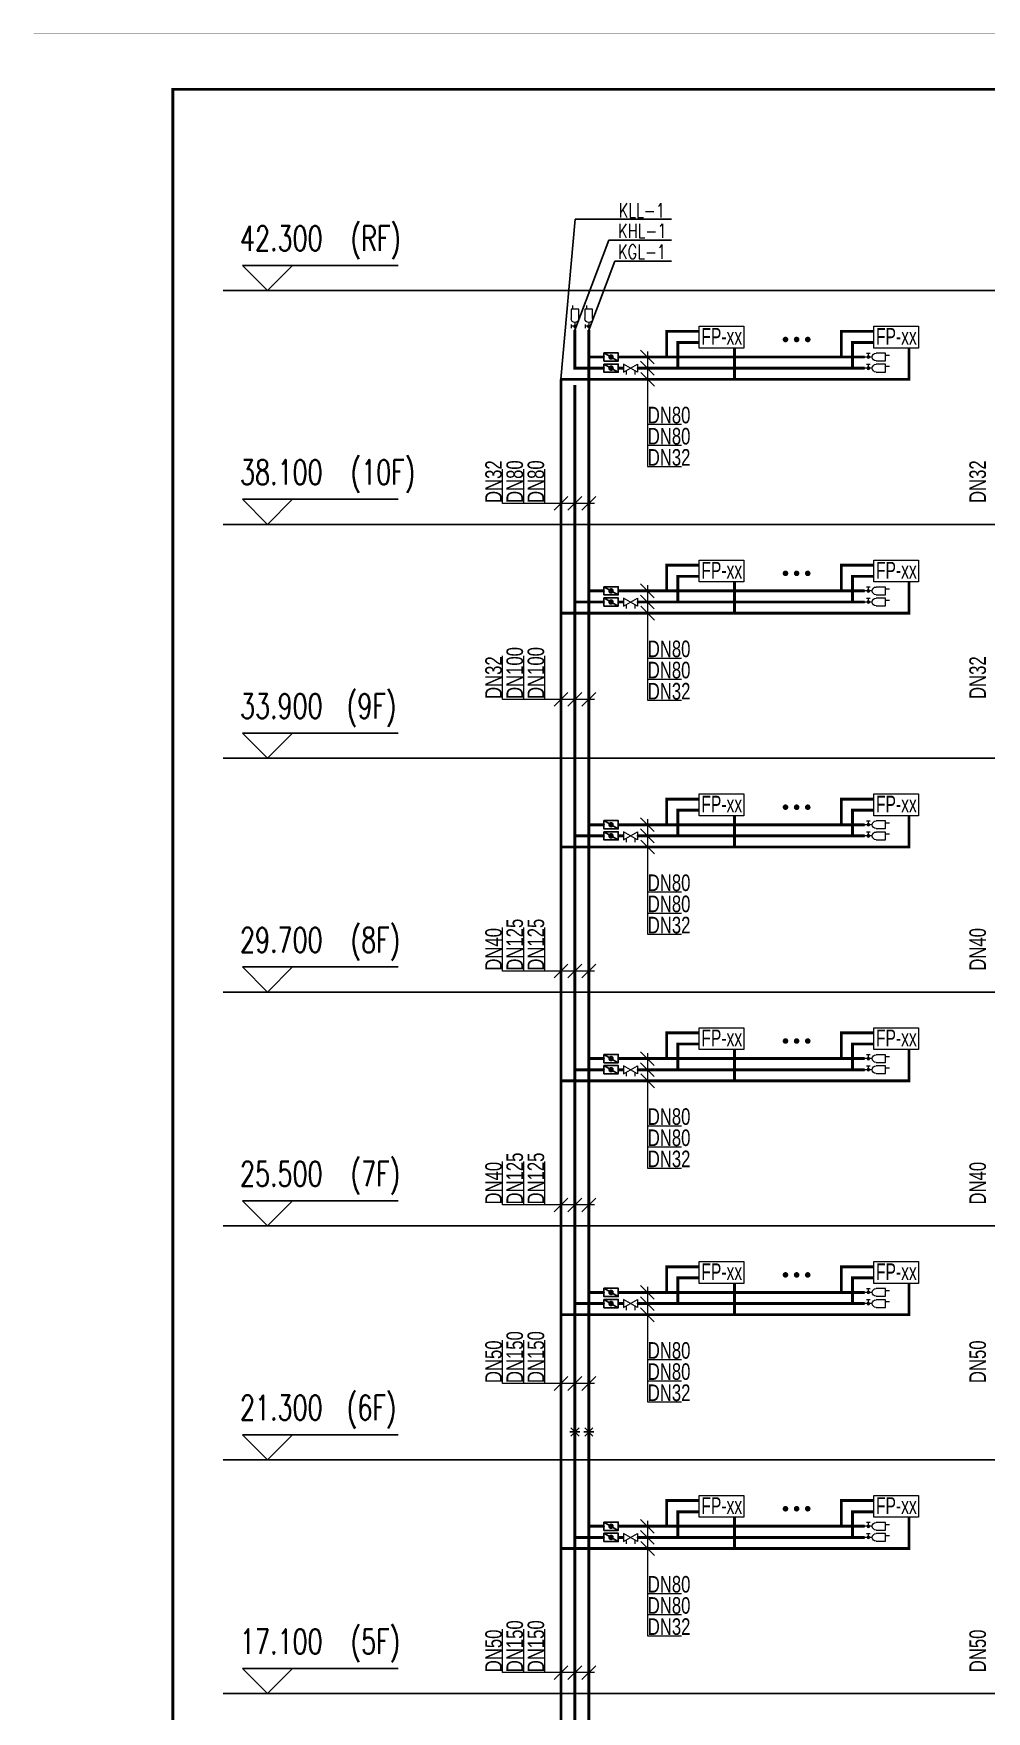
# Model space of a CAD drawing. Extents: x -778003 to -147913, y -2164908 to -814216.
# Drawn here: x -484128 to -467002, y -1006208 to -976072 of the extents above; entities that cross this region are included whole.
import ezdxf

# ---------------------------------------------------------------- set-up
doc = ezdxf.new("R2010")
doc.units = 0
doc.header["$LTSCALE"] = 1000
doc.header["$MEASUREMENT"] = 0
doc.linetypes.add('CENTER2', pattern=[1.125, 0.75, -0.125, 0.125, -0.125])
doc.linetypes.add('DASH', pattern=[0.35, 0.25, -0.1])
doc.layers.get('0').update_dxf_attribs({"linetype": 'CONTINUOUS'})
for name, color, linetype in [('DIM-空冷凝水', 3, 'CONTINUOUS'), ('DIM-空冷热供水', 3, 'CONTINUOUS'), ('DIM_ELEV', 3, 'CONTINUOUS'), ('PIPE_DIM', 3, 'CONTINUOUS'), ('TEXT-风机盘管', 7, 'CONTINUOUS'), ('VALVE-空冷供水', 7, 'CONTINUOUS'), ('VALVE-空冷热供水', 7, 'CONTINUOUS'), ('设备以及附件层', 7, 'CONTINUOUS')]:
    doc.layers.add(name, color=color, linetype=linetype)
for name, color, linetype, lineweight in [('EQ-风机盘管', 7, 'CONTINUOUS', 20), ('H-DIM-空调', 7, 'CONTINUOUS', 20), ('H-KT-冷凝', 5, 'N_LINE', 35), ('H-KT-冷热供', 3, 'LRG_LINE', 35), ('H-KT-冷热回', 2, 'LRH_LINE', 35), ('H-KT-阀件', 7, 'CONTINUOUS', 20)]:
    doc.layers.add(name, color=color, linetype=linetype, lineweight=lineweight)
doc.styles.add('_TCH_DIM', font='SIMPLEX', dxfattribs={"bigfont": 'GBCBIG'})
doc.styles.add('_THVAC_PIPEDN', font='ROS', dxfattribs={"width": 0.8, "height": 3.5, "bigfont": 'JD'})
doc.styles.add('_THVAC_SERIAL', font='COMPLEX', dxfattribs={"width": 0.8, "height": 3.5, "bigfont": 'HZTXT'})
doc.styles.add('HZF', font='ROS', dxfattribs={"width": 0.8, "bigfont": 'JD'})
doc.styles.add('KHZ', font='ROMANS', dxfattribs={"width": 0.7, "bigfont": 'HZTXT'})
doc.linetypes.add('LRG_LINE', pattern='A,1.5,-0.1,["LRG",KHZ,S=0.1,R=0,X=-0.1,Y=-0.05],-0.2', length=1.8)
doc.linetypes.add('LRH_LINE', pattern='A,1.5,-0.1,["LRH",KHZ,S=0.1,R=0,X=-0.1,Y=-0.05],-0.2', length=1.8)
doc.linetypes.add('N_LINE', pattern='A,1.5,-0.1,["N",KHZ,S=0.1,R=0,X=-0.1,Y=-0.05],-0.02', length=1.62)

# ---------------------------------------------------------------- blocks, each defined once
blk = doc.blocks.new('$VALVE$00000964')
h = blk.add_hatch(color=256)
h.paths.add_polyline_path([(15, 46, 0.414214), (0, 61), (0, 31, 0.414214)])
h.paths.add_polyline_path([(0, 61, 0.414214), (-15, 46, 0.414214), (0, 31)])
for p, q in [((-46, 138), (-46, 251)), ((-46, 251), (46, 251)), ((23, 251), (23, 297)), ((46, 251), (46, 138)), ((0, 92), (0, 0)), ((15, 46), (44, 46)), ((44, 68), (44, 24))]:
    blk.add_line(p, q)
blk.add_circle((0, 46), 14.7)
blk.add_arc((0, 138), 46.1, 180, 0)
blk.add_point((0, 0))
blk = doc.blocks.new('$VALVE$00000929')
blk.add_lwpolyline([(-125, -72), (125, 72), (125, -72), (-125, 72)], close=True)
for points in [[(-80, -46), (-80, -116)], [(80, -46), (80, -116)]]:
    blk.add_lwpolyline(points)
for p in [(-125, 0), (125, 0)]:
    blk.add_point(p)
blk = doc.blocks.new('$VALVE$00000780')
at = {"layer": '设备以及附件层'}
for points in [[(-37, -37), (37, 37)], [(37, -37), (-37, 37)], [(0, 45), (0, -45)]]:
    blk.add_lwpolyline(points, dxfattribs=at)
blk = doc.blocks.new('A1')
for points, const_width in [([(-584266, -1025182), (-500166, -1025182), (-500166, -965782), (-584266, -965782)], 5), ([(-507666, -966782), (-581766, -966782), (-581766, -1024182), (-507666, -1024182)], 50)]:
    blk.add_lwpolyline(points, close=True, dxfattribs=dict(const_width=const_width))
at = {"const_width": 5}
blk.add_lwpolyline([(-584266, -995482), (-584066, -995482)], dxfattribs=at)
blk = doc.blocks.new('$VALVE$00000898')
blk.add_lwpolyline([(128, 74), (-128, -74), (-128, 74)], close=True)
blk.add_lwpolyline([(128, 74), (128, -74), (-128, -74)])
at = {"const_width": 50}
blk.add_lwpolyline([(0, 25, -1), (0, -25, -1)], format="xyb", close=True, dxfattribs=at)
for p in [(-128, 0), (128, 0)]:
    blk.add_point(p)

msp = doc.modelspace()

# ---------------------------------------------------------------- hatches: boundary and pattern name
at = {"layer": 'H-KT-冷凝', "linetype": 'CENTER2'}
for points in [[(-468394.5, -982282.2), (-468368.3, -982282.2), (-468368.3, -982308.5)], [(-468394.5, -982282.2), (-468394.5, -982308.5), (-468368.3, -982308.5)], [(-468394.5, -986482.2), (-468368.3, -986482.2), (-468368.3, -986508.5)], [(-468394.5, -986482.2), (-468394.5, -986508.5), (-468368.3, -986508.5)], [(-468394.5, -990682.2), (-468368.3, -990682.2), (-468368.3, -990708.5)], [(-468394.5, -990682.2), (-468394.5, -990708.5), (-468368.3, -990708.5)], [(-468394.5, -994882.2), (-468368.3, -994882.2), (-468368.3, -994908.5)], [(-468394.5, -994882.2), (-468394.5, -994908.5), (-468368.3, -994908.5)], [(-468394.5, -999082.2), (-468368.3, -999082.2), (-468368.3, -999108.5)], [(-468394.5, -999082.2), (-468394.5, -999108.5), (-468368.3, -999108.5)], [(-468394.5, -1003282.2), (-468368.3, -1003282.2), (-468368.3, -1003308.5)], [(-468394.5, -1003282.2), (-468394.5, -1003308.5), (-468368.3, -1003308.5)]]:
    msp.add_hatch(color=256, dxfattribs=at).paths.add_polyline_path(points)
at = {"layer": 'H-KT-冷热供', "linetype": 'Continuous'}
for points in [[(-472748.9, -981421.1), (-472775.1, -981421.1), (-472775.1, -981394.8)], [(-472748.9, -981421.1), (-472748.9, -981394.8), (-472775.1, -981394.8)], [(-469611.1, -981421.1), (-469637.3, -981421.1), (-469637.3, -981394.8)], [(-469611.1, -981421.1), (-469611.1, -981394.8), (-469637.3, -981394.8)], [(-474148.9, -981882.2), (-474148.9, -981908.5), (-474175.2, -981908.5)], [(-474148.9, -981882.2), (-474175.2, -981882.2), (-474175.2, -981908.5)], [(-472748.9, -985621.1), (-472775.1, -985621.1), (-472775.1, -985594.8)], [(-472748.9, -985621.1), (-472748.9, -985594.8), (-472775.1, -985594.8)], [(-469611.1, -985621.1), (-469637.3, -985621.1), (-469637.3, -985594.8)], [(-469611.1, -985621.1), (-469611.1, -985594.8), (-469637.3, -985594.8)], [(-472748.9, -989821.1), (-472775.1, -989821.1), (-472775.1, -989794.8)], [(-472748.9, -989821.1), (-472748.9, -989794.8), (-472775.1, -989794.8)], [(-469611.1, -989821.1), (-469637.3, -989821.1), (-469637.3, -989794.8)], [(-469611.1, -989821.1), (-469611.1, -989794.8), (-469637.3, -989794.8)], [(-472748.9, -994021.1), (-472775.1, -994021.1), (-472775.1, -993994.8)], [(-472748.9, -994021.1), (-472748.9, -993994.8), (-472775.1, -993994.8)], [(-469611.1, -994021.1), (-469637.3, -994021.1), (-469637.3, -993994.8)], [(-469611.1, -994021.1), (-469611.1, -993994.8), (-469637.3, -993994.8)], [(-472748.9, -998221.1), (-472775.1, -998221.1), (-472775.1, -998194.8)], [(-472748.9, -998221.1), (-472748.9, -998194.8), (-472775.1, -998194.8)], [(-469611.1, -998221.1), (-469637.3, -998221.1), (-469637.3, -998194.8)], [(-469611.1, -998221.1), (-469611.1, -998194.8), (-469637.3, -998194.8)], [(-472748.9, -1002421.1), (-472775.1, -1002421.1), (-472775.1, -1002394.8)], [(-472748.9, -1002421.1), (-472748.9, -1002394.8), (-472775.1, -1002394.8)], [(-469611.1, -1002421.1), (-469637.3, -1002421.1), (-469637.3, -1002394.8)], [(-469611.1, -1002421.1), (-469611.1, -1002394.8), (-469637.3, -1002394.8)]]:
    msp.add_hatch(color=256, dxfattribs=at).paths.add_polyline_path(points)
at = {"layer": 'H-KT-冷热回', "linetype": 'DASH'}
for points in [[(-472548.9, -981621.1), (-472575.1, -981621.1), (-472575.1, -981594.8)], [(-472548.9, -981621.1), (-472548.9, -981594.8), (-472575.1, -981594.8)], [(-469411.1, -981621.1), (-469437.3, -981621.1), (-469437.3, -981594.8)], [(-469411.1, -981621.1), (-469411.1, -981594.8), (-469437.3, -981594.8)], [(-474398.9, -982082.2), (-474425.2, -982082.2), (-474425.2, -982108.5)], [(-474398.9, -982082.2), (-474398.9, -982108.5), (-474425.2, -982108.5)], [(-472548.9, -985821.1), (-472575.1, -985821.1), (-472575.1, -985794.8)], [(-472548.9, -985821.1), (-472548.9, -985794.8), (-472575.1, -985794.8)], [(-469411.1, -985821.1), (-469437.3, -985821.1), (-469437.3, -985794.8)], [(-469411.1, -985821.1), (-469411.1, -985794.8), (-469437.3, -985794.8)], [(-472548.9, -990021.1), (-472575.1, -990021.1), (-472575.1, -989994.8)], [(-472548.9, -990021.1), (-472548.9, -989994.8), (-472575.1, -989994.8)], [(-469411.1, -990021.1), (-469437.3, -990021.1), (-469437.3, -989994.8)], [(-469411.1, -990021.1), (-469411.1, -989994.8), (-469437.3, -989994.8)], [(-472548.9, -994221.1), (-472575.1, -994221.1), (-472575.1, -994194.8)], [(-472548.9, -994221.1), (-472548.9, -994194.8), (-472575.1, -994194.8)], [(-469411.1, -994221.1), (-469437.3, -994221.1), (-469437.3, -994194.8)], [(-469411.1, -994221.1), (-469411.1, -994194.8), (-469437.3, -994194.8)], [(-472548.9, -998421.1), (-472575.1, -998421.1), (-472575.1, -998394.8)], [(-472548.9, -998421.1), (-472548.9, -998394.8), (-472575.1, -998394.8)], [(-469411.1, -998421.1), (-469437.3, -998421.1), (-469437.3, -998394.8)], [(-469411.1, -998421.1), (-469411.1, -998394.8), (-469437.3, -998394.8)], [(-472548.9, -1002621.1), (-472575.1, -1002621.1), (-472575.1, -1002594.8)], [(-472548.9, -1002621.1), (-472548.9, -1002594.8), (-472575.1, -1002594.8)], [(-469411.1, -1002621.1), (-469437.3, -1002621.1), (-469437.3, -1002594.8)], [(-469411.1, -1002621.1), (-469411.1, -1002594.8), (-469437.3, -1002594.8)]]:
    msp.add_hatch(color=256, dxfattribs=at).paths.add_polyline_path(points)

# ---------------------------------------------------------------- linework, layer by layer
for p, q in [((-480720.3, -980687.1), (-408080, -980687.1)), ((-480720.3, -984887.1), (-408080, -984887.1)), ((-480720.3, -989087.1), (-408080, -989087.1)), ((-480720.3, -993287.1), (-408080, -993287.1)), ((-480720.3, -997487.1), (-408080, -997487.1)), ((-480720.3, -1001687.1), (-408080, -1001687.1)), ((-480720.3, -1005887.1), (-408080, -1005887.1))]:
    msp.add_line(p, q)
msp.add_lwpolyline([(-481625.2, -977075), (-401025.2, -977075), (-401025.2, -1034475), (-481625.2, -1034475)], close=True)
at = {"const_width": 50}
for points in [[(-470639.1, -981567.4, 1), (-470589.1, -981567.4, 1)], [(-470439.1, -981567.4, 1), (-470389.1, -981567.4, 1)], [(-470239.1, -981567.4, 1), (-470189.1, -981567.4, 1)], [(-470639.1, -985767.4, 1), (-470589.1, -985767.4, 1)], [(-470439.1, -985767.4, 1), (-470389.1, -985767.4, 1)], [(-470239.1, -985767.4, 1), (-470189.1, -985767.4, 1)], [(-470639.1, -989967.4, 1), (-470589.1, -989967.4, 1)], [(-470439.1, -989967.4, 1), (-470389.1, -989967.4, 1)], [(-470239.1, -989967.4, 1), (-470189.1, -989967.4, 1)], [(-470639.1, -994167.4, 1), (-470589.1, -994167.4, 1)], [(-470439.1, -994167.4, 1), (-470389.1, -994167.4, 1)], [(-470239.1, -994167.4, 1), (-470189.1, -994167.4, 1)], [(-470639.1, -998367.4, 1), (-470589.1, -998367.4, 1)], [(-470439.1, -998367.4, 1), (-470389.1, -998367.4, 1)], [(-470239.1, -998367.4, 1), (-470189.1, -998367.4, 1)], [(-470639.1, -1002567.4, 1), (-470589.1, -1002567.4, 1)], [(-470439.1, -1002567.4, 1), (-470389.1, -1002567.4, 1)], [(-470239.1, -1002567.4, 1), (-470189.1, -1002567.4, 1)]]:
    msp.add_lwpolyline(points, format="xyb", close=True, dxfattribs=at)
at = {"layer": 'DIM-空冷凝水'}
for p, q in [((-474398.9, -981399.5), (-473787.7, -979781.1)), ((-474148.9, -981399.5), (-473681.9, -980162.8))]:
    msp.add_line(p, q, dxfattribs=at)
at = {"layer": 'DIM-空冷热供水'}
msp.add_line((-472662.1, -980162.8), (-473681.9, -980162.8), dxfattribs=at)
at = {"layer": 'DIM_ELEV'}
for p, q in [((-479922.5, -980687.1), (-480372.5, -980237.1)), ((-480372.5, -980237.1), (-477576.5, -980237.1)), ((-479922.5, -980687.1), (-479472.5, -980237.1)), ((-479922.5, -984887.1), (-480372.5, -984437.1)), ((-480372.5, -984437.1), (-477576.5, -984437.1)), ((-479922.5, -984887.1), (-479472.5, -984437.1)), ((-479922.5, -989087.1), (-480372.5, -988637.1)), ((-480372.5, -988637.1), (-477576.5, -988637.1)), ((-479922.5, -989087.1), (-479472.5, -988637.1)), ((-479922.5, -993287.1), (-480372.5, -992837.1)), ((-480372.5, -992837.1), (-477576.5, -992837.1)), ((-479922.5, -993287.1), (-479472.5, -992837.1)), ((-479922.5, -997487.1), (-480372.5, -997037.1)), ((-480372.5, -997037.1), (-477576.5, -997037.1)), ((-479922.5, -997487.1), (-479472.5, -997037.1)), ((-479922.5, -1001687.1), (-480372.5, -1001237.1)), ((-480372.5, -1001237.1), (-477576.5, -1001237.1)), ((-479922.5, -1001687.1), (-479472.5, -1001237.1)), ((-479922.5, -1005887.1), (-480372.5, -1005437.1)), ((-480372.5, -1005437.1), (-477576.5, -1005437.1)), ((-479922.5, -1005887.1), (-479472.5, -1005437.1))]:
    msp.add_line(p, q, dxfattribs=at)
at = {"layer": 'EQ-风机盘管', "color": 4}
for points in [[(-472163, -981328.9), (-471362.8, -981328.9), (-471362.8, -981721.1), (-472163, -981721.1)], [(-469025.2, -981328.9), (-468225, -981328.9), (-468225, -981721.1), (-469025.2, -981721.1)], [(-472163, -985528.9), (-471362.8, -985528.9), (-471362.8, -985921.1), (-472163, -985921.1)], [(-469025.2, -985528.9), (-468225, -985528.9), (-468225, -985921.1), (-469025.2, -985921.1)], [(-472163, -989728.9), (-471362.8, -989728.9), (-471362.8, -990121.1), (-472163, -990121.1)], [(-469025.2, -989728.9), (-468225, -989728.9), (-468225, -990121.1), (-469025.2, -990121.1)], [(-472163, -993928.9), (-471362.8, -993928.9), (-471362.8, -994321.1), (-472163, -994321.1)], [(-469025.2, -993928.9), (-468225, -993928.9), (-468225, -994321.1), (-469025.2, -994321.1)], [(-472163, -998128.9), (-471362.8, -998128.9), (-471362.8, -998521.1), (-472163, -998521.1)], [(-469025.2, -998128.9), (-468225, -998128.9), (-468225, -998521.1), (-469025.2, -998521.1)], [(-472163, -1002328.9), (-471362.8, -1002328.9), (-471362.8, -1002721.1), (-472163, -1002721.1)], [(-469025.2, -1002328.9), (-468225, -1002328.9), (-468225, -1002721.1), (-469025.2, -1002721.1)]]:
    msp.add_lwpolyline(points, close=True, dxfattribs=at)
at = {"layer": 'H-DIM-空调'}
for p, q in [((-473220.1, -981758.5), (-472972.6, -982005.9)), ((-473096.3, -981782.2), (-473096.3, -983388)), ((-473220.1, -981958.5), (-472972.6, -982205.9)), ((-473214.4, -982158.5), (-472966.9, -982405.9)), ((-473096.3, -983088), (-472480.8, -983088)), ((-473096.3, -983088), (-473096.3, -983848)), ((-473096.3, -983468), (-472480.8, -983468)), ((-475696.8, -984511), (-475696.8, -983895.5)), ((-475316.8, -984511), (-475316.8, -983895.5)), ((-474936.8, -984511), (-474936.8, -983895.5)), ((-473096.3, -983848), (-472480.8, -983848)), ((-474936.8, -984511), (-475696.8, -984511)), ((-474048.9, -984511), (-474936.8, -984511)), ((-474772.7, -984634.7), (-474525.2, -984387.2)), ((-474522.7, -984634.7), (-474275.2, -984387.2)), ((-474272.7, -984634.7), (-474025.2, -984387.2)), ((-473220.1, -985958.5), (-472972.6, -986205.9)), ((-473096.3, -985982.2), (-473096.3, -987588)), ((-473220.1, -986158.5), (-472972.6, -986405.9)), ((-473214.4, -986358.5), (-472966.9, -986605.9)), ((-475696.8, -988031), (-475696.8, -987250.3)), ((-475316.8, -988031), (-475316.8, -987250.3)), ((-474936.8, -988031), (-474936.8, -987250.3)), ((-473096.3, -987288), (-472480.8, -987288)), ((-473096.3, -987288), (-473096.3, -988048)), ((-473096.3, -987668), (-472480.8, -987668)), ((-474936.8, -988031), (-475696.8, -988031)), ((-474048.9, -988031), (-474936.8, -988031)), ((-474772.7, -988154.7), (-474525.2, -987907.2)), ((-474522.7, -988154.7), (-474275.2, -987907.2)), ((-474272.7, -988154.7), (-474025.2, -987907.2)), ((-473096.3, -988048), (-472480.8, -988048)), ((-473220.1, -990158.5), (-472972.6, -990405.9)), ((-473096.3, -990182.2), (-473096.3, -991788)), ((-473220.1, -990358.5), (-472972.6, -990605.9)), ((-473214.4, -990558.5), (-472966.9, -990805.9)), ((-473096.3, -991488), (-472480.8, -991488)), ((-473096.3, -991488), (-473096.3, -992248)), ((-473096.3, -991868), (-472480.8, -991868)), ((-475696.8, -992911), (-475696.8, -992130.3)), ((-475316.8, -992911), (-475316.8, -992130.3)), ((-474936.8, -992911), (-474936.8, -992130.3)), ((-473096.3, -992248), (-472480.8, -992248)), ((-474936.8, -992911), (-475696.8, -992911)), ((-474048.9, -992911), (-474936.8, -992911)), ((-474772.7, -993034.7), (-474525.2, -992787.2)), ((-474522.7, -993034.7), (-474275.2, -992787.2)), ((-474272.7, -993034.7), (-474025.2, -992787.2)), ((-473220.1, -994358.5), (-472972.6, -994605.9)), ((-473096.3, -994382.2), (-473096.3, -995988)), ((-473220.1, -994558.5), (-472972.6, -994805.9)), ((-473214.4, -994758.5), (-472966.9, -995005.9)), ((-473096.3, -995688), (-472480.8, -995688)), ((-473096.3, -995688), (-473096.3, -996448)), ((-473096.3, -996068), (-472480.8, -996068)), ((-475696.8, -997111), (-475696.8, -996330.3)), ((-475316.8, -997111), (-475316.8, -996330.3)), ((-474936.8, -997111), (-474936.8, -996330.3)), ((-473096.3, -996448), (-472480.8, -996448)), ((-474936.8, -997111), (-475696.8, -997111)), ((-474048.9, -997111), (-474936.8, -997111)), ((-474772.7, -997234.7), (-474525.2, -996987.2)), ((-474522.7, -997234.7), (-474275.2, -996987.2)), ((-474272.7, -997234.7), (-474025.2, -996987.2)), ((-473220.1, -998558.5), (-472972.6, -998805.9)), ((-473096.3, -998582.2), (-473096.3, -1000188)), ((-473220.1, -998758.5), (-472972.6, -999005.9)), ((-473220.1, -998961.2), (-472972.6, -999208.7)), ((-475696.8, -1000318.2), (-475696.8, -999537.5)), ((-475316.8, -1000318.2), (-475316.8, -999537.5)), ((-474936.8, -1000318.2), (-474936.8, -999537.5)), ((-473096.3, -999888), (-472480.8, -999888)), ((-473096.3, -999888), (-473096.3, -1000648)), ((-474772.7, -1000441.9), (-474525.2, -1000194.4)), ((-474522.7, -1000441.9), (-474275.2, -1000194.4)), ((-474272.7, -1000441.9), (-474025.2, -1000194.4)), ((-474936.8, -1000318.2), (-475696.8, -1000318.2)), ((-474048.9, -1000318.2), (-474936.8, -1000318.2)), ((-473096.3, -1000268), (-472480.8, -1000268)), ((-473096.3, -1000648), (-472480.8, -1000648)), ((-473220.1, -1002758.5), (-472972.6, -1003005.9)), ((-473096.3, -1002782.2), (-473096.3, -1004388)), ((-473220.1, -1002958.5), (-472972.6, -1003205.9)), ((-473214.4, -1003158.5), (-472966.9, -1003405.9)), ((-473096.3, -1004088), (-472480.8, -1004088)), ((-473096.3, -1004088), (-473096.3, -1004848)), ((-473096.3, -1004468), (-472480.8, -1004468)), ((-475696.8, -1005511), (-475696.8, -1004730.3)), ((-475316.8, -1005511), (-475316.8, -1004730.3)), ((-474936.8, -1005511), (-474936.8, -1004730.3)), ((-473096.3, -1004848), (-472480.8, -1004848)), ((-474936.8, -1005511), (-475696.8, -1005511)), ((-474048.9, -1005511), (-474936.8, -1005511)), ((-474772.7, -1005634.7), (-474525.2, -1005387.2)), ((-474522.7, -1005634.7), (-474275.2, -1005387.2)), ((-474272.7, -1005634.7), (-474025.2, -1005387.2))]:
    msp.add_line(p, q, dxfattribs=at)
at = {"layer": 'H-KT-冷凝', "linetype": 'CENTER2', "ltscale": 1.5, "const_width": 52.5}
for points in [[(-471532.4, -982282.2), (-471532.4, -981721.1)], [(-468394.5, -982282.2), (-468394.5, -981721.1)], [(-474648.9, -982282.2), (-471532.4, -982282.2)], [(-474648.9, -986982.2), (-474648.9, -982282.2)], [(-471532.4, -982282.2), (-468394.5, -982282.2)], [(-471532.4, -986482.2), (-471532.4, -985921.1)], [(-468394.5, -986482.2), (-468394.5, -985921.1)], [(-474648.9, -986482.2), (-471532.4, -986482.2)], [(-471532.4, -986482.2), (-468394.5, -986482.2)], [(-474648.9, -991182.2), (-474648.9, -986982.2)], [(-471532.4, -990682.2), (-471532.4, -990121.1)], [(-468394.5, -990682.2), (-468394.5, -990121.1)], [(-474648.9, -990682.2), (-471532.4, -990682.2)], [(-471532.4, -990682.2), (-468394.5, -990682.2)], [(-474648.9, -995382.2), (-474648.9, -991182.2)], [(-471532.4, -994882.2), (-471532.4, -994321.1)], [(-468394.5, -994882.2), (-468394.5, -994321.1)], [(-474648.9, -994882.2), (-471532.4, -994882.2)], [(-471532.4, -994882.2), (-468394.5, -994882.2)], [(-474648.9, -999582.2), (-474648.9, -995382.2)], [(-471532.4, -999082.2), (-471532.4, -998521.1)], [(-468394.5, -999082.2), (-468394.5, -998521.1)], [(-474648.9, -999082.2), (-471532.4, -999082.2)], [(-471532.4, -999082.2), (-468394.5, -999082.2)], [(-474648.9, -1003782.2), (-474648.9, -999582.2)], [(-471532.4, -1003282.2), (-471532.4, -1002721.1)], [(-468394.5, -1003282.2), (-468394.5, -1002721.1)], [(-474648.9, -1003282.2), (-471532.4, -1003282.2)], [(-471532.4, -1003282.2), (-468394.5, -1003282.2)], [(-474648.9, -1007982.2), (-474648.9, -1003782.2)]]:
    msp.add_lwpolyline(points, dxfattribs=at)
at = {"layer": 'H-KT-冷热供', "linetype": 'Continuous', "ltscale": 1.5, "const_width": 52.5}
for points in [[(-474148.9, -981939.5), (-474148.9, -981399.5)], [(-472748.9, -981882.2), (-472748.9, -981421.1)], [(-472748.9, -981421.1), (-472163, -981421.1)], [(-469611.1, -981882.2), (-469611.1, -981421.1)], [(-469611.1, -981421.1), (-469025.2, -981421.1)], [(-474148.9, -981882.2), (-473876.9, -981882.2)], [(-474148.9, -981882.2), (-474148.9, -981939.5)], [(-474148.9, -986082.2), (-474148.9, -981939.5)], [(-473620.9, -981882.2), (-472748.9, -981882.2)], [(-472748.9, -981882.2), (-469611.1, -981882.2)], [(-469611.1, -981882.2), (-469191.9, -981882.2)], [(-472748.9, -986082.2), (-472748.9, -985621.1)], [(-472748.9, -985621.1), (-472163, -985621.1)], [(-469611.1, -986082.2), (-469611.1, -985621.1)], [(-469611.1, -985621.1), (-469025.2, -985621.1)], [(-474148.9, -990582.2), (-474148.9, -986082.2)], [(-474148.9, -986082.2), (-473876.9, -986082.2)], [(-473620.9, -986082.2), (-472748.9, -986082.2)], [(-472748.9, -986082.2), (-469611.1, -986082.2)], [(-469611.1, -986082.2), (-469191.9, -986082.2)], [(-472748.9, -990282.2), (-472748.9, -989821.1)], [(-472748.9, -989821.1), (-472163, -989821.1)], [(-469611.1, -990282.2), (-469611.1, -989821.1)], [(-469611.1, -989821.1), (-469025.2, -989821.1)], [(-474148.9, -990282.2), (-473876.9, -990282.2)], [(-473620.9, -990282.2), (-472748.9, -990282.2)], [(-472748.9, -990282.2), (-469611.1, -990282.2)], [(-469611.1, -990282.2), (-469191.9, -990282.2)], [(-474148.9, -994482.2), (-474148.9, -990582.2)], [(-472748.9, -994482.2), (-472748.9, -994021.1)], [(-472748.9, -994021.1), (-472163, -994021.1)], [(-469611.1, -994482.2), (-469611.1, -994021.1)], [(-469611.1, -994021.1), (-469025.2, -994021.1)], [(-474148.9, -998982.2), (-474148.9, -994482.2)], [(-474148.9, -994482.2), (-473876.9, -994482.2)], [(-473620.9, -994482.2), (-472748.9, -994482.2)], [(-472748.9, -994482.2), (-469611.1, -994482.2)], [(-469611.1, -994482.2), (-469191.9, -994482.2)], [(-472748.9, -998682.2), (-472748.9, -998221.1)], [(-472748.9, -998221.1), (-472163, -998221.1)], [(-469611.1, -998682.2), (-469611.1, -998221.1)], [(-469611.1, -998221.1), (-469025.2, -998221.1)], [(-474148.9, -998682.2), (-473876.9, -998682.2)], [(-473620.9, -998682.2), (-472748.9, -998682.2)], [(-472748.9, -998682.2), (-469611.1, -998682.2)], [(-469611.1, -998682.2), (-469191.9, -998682.2)], [(-474148.9, -1003182.2), (-474148.9, -998982.2)], [(-472748.9, -1002882.2), (-472748.9, -1002421.1)], [(-472748.9, -1002421.1), (-472163, -1002421.1)], [(-469611.1, -1002882.2), (-469611.1, -1002421.1)], [(-469611.1, -1002421.1), (-469025.2, -1002421.1)], [(-474148.9, -1002882.2), (-473876.9, -1002882.2)], [(-473620.9, -1002882.2), (-472748.9, -1002882.2)], [(-472748.9, -1002882.2), (-469611.1, -1002882.2)], [(-469611.1, -1002882.2), (-469191.9, -1002882.2)], [(-474148.9, -1007382.2), (-474148.9, -1003182.2)]]:
    msp.add_lwpolyline(points, dxfattribs=at)
at = {"layer": 'H-KT-冷热回', "linetype": 'DASH', "ltscale": 1.5, "const_width": 52.5}
for points in [[(-474398.9, -982082.2), (-474398.9, -981399.5)], [(-472548.9, -982082.2), (-472548.9, -981621.1)], [(-472548.9, -981621.1), (-472163, -981621.1)], [(-469411.1, -982082.2), (-469411.1, -981621.1)], [(-469411.1, -981621.1), (-469025.2, -981621.1)], [(-474398.9, -982082.2), (-473876.9, -982082.2)], [(-473620.9, -982082.2), (-473524.1, -982082.2)], [(-473273.7, -982082.2), (-472548.9, -982082.2)], [(-472548.9, -982082.2), (-469411.1, -982082.2)], [(-469411.1, -982082.2), (-469191.9, -982082.2)], [(-474398.9, -986782.2), (-474398.9, -982382.2)], [(-472548.9, -986282.2), (-472548.9, -985821.1)], [(-472548.9, -985821.1), (-472163, -985821.1)], [(-469411.1, -986282.2), (-469411.1, -985821.1)], [(-469411.1, -985821.1), (-469025.2, -985821.1)], [(-474398.9, -986282.2), (-473876.9, -986282.2)], [(-473620.9, -986282.2), (-473524.1, -986282.2)], [(-473273.7, -986282.2), (-472548.9, -986282.2)], [(-472548.9, -986282.2), (-469411.1, -986282.2)], [(-469411.1, -986282.2), (-469191.9, -986282.2)], [(-474398.9, -990982.2), (-474398.9, -986782.2)], [(-472548.9, -990482.2), (-472548.9, -990021.1)], [(-472548.9, -990021.1), (-472163, -990021.1)], [(-469411.1, -990482.2), (-469411.1, -990021.1)], [(-469411.1, -990021.1), (-469025.2, -990021.1)], [(-474398.9, -990482.2), (-473876.9, -990482.2)], [(-473620.9, -990482.2), (-473524.1, -990482.2)], [(-473273.7, -990482.2), (-472548.9, -990482.2)], [(-472548.9, -990482.2), (-469411.1, -990482.2)], [(-469411.1, -990482.2), (-469191.9, -990482.2)], [(-474398.9, -994882.2), (-474398.9, -990982.2)], [(-472548.9, -994682.2), (-472548.9, -994221.1)], [(-472548.9, -994221.1), (-472163, -994221.1)], [(-469411.1, -994682.2), (-469411.1, -994221.1)], [(-469411.1, -994221.1), (-469025.2, -994221.1)], [(-474398.9, -994682.2), (-473876.9, -994682.2)], [(-473620.9, -994682.2), (-473524.1, -994682.2)], [(-473273.7, -994682.2), (-472548.9, -994682.2)], [(-472548.9, -994682.2), (-469411.1, -994682.2)], [(-469411.1, -994682.2), (-469191.9, -994682.2)], [(-474398.9, -999382.2), (-474398.9, -994882.2)], [(-472548.9, -998882.2), (-472548.9, -998421.1)], [(-472548.9, -998421.1), (-472163, -998421.1)], [(-469411.1, -998882.2), (-469411.1, -998421.1)], [(-469411.1, -998421.1), (-469025.2, -998421.1)], [(-474398.9, -998882.2), (-473876.9, -998882.2)], [(-473620.9, -998882.2), (-473524.1, -998882.2)], [(-473273.7, -998882.2), (-472548.9, -998882.2)], [(-472548.9, -998882.2), (-469411.1, -998882.2)], [(-469411.1, -998882.2), (-469191.9, -998882.2)], [(-474398.9, -1003582.2), (-474398.9, -999382.2)], [(-472548.9, -1003082.2), (-472548.9, -1002621.1)], [(-472548.9, -1002621.1), (-472163, -1002621.1)], [(-469411.1, -1003082.2), (-469411.1, -1002621.1)], [(-469411.1, -1002621.1), (-469025.2, -1002621.1)], [(-474398.9, -1003082.2), (-473876.9, -1003082.2)], [(-473620.9, -1003082.2), (-473524.1, -1003082.2)], [(-473273.7, -1003082.2), (-472548.9, -1003082.2)], [(-472548.9, -1003082.2), (-469411.1, -1003082.2)], [(-469411.1, -1003082.2), (-469191.9, -1003082.2)], [(-474398.9, -1007782.2), (-474398.9, -1003582.2)]]:
    msp.add_lwpolyline(points, dxfattribs=at)
at = {"layer": 'PIPE_DIM'}
for p, q in [((-474648.9, -982282.2), (-474392.7, -979407.9)), ((-472662.1, -979407.9), (-474392.7, -979407.9)), ((-472662.1, -979781.1), (-473787.7, -979781.1))]:
    msp.add_line(p, q, dxfattribs=at)

# ---------------------------------------------------------------- block references
msp.add_blockref('A1', (100141.1, -10293.2))
at = {"layer": 'H-KT-阀件', "xscale": -1.5, "yscale": 1.5, "zscale": 1.5}
for p in [(-474398.9, -981399.5), (-474148.9, -981399.5)]:
    msp.add_blockref('$VALVE$00000964', p, dxfattribs=at)
at = {"layer": 'H-KT-阀件', "xscale": -1.5, "yscale": 1.5, "zscale": 1.5, "rotation": 270}
for p in [(-469191.9, -981882.2), (-469191.9, -982082.2), (-469191.9, -986082.2), (-469191.9, -986282.2), (-469191.9, -990282.2), (-469191.9, -990482.2), (-469191.9, -994482.2), (-469191.9, -994682.2), (-469191.9, -998682.2), (-469191.9, -998882.2), (-469191.9, -1002882.2), (-469191.9, -1003082.2)]:
    msp.add_blockref('$VALVE$00000964', p, dxfattribs=at)
at = {"layer": 'H-KT-阀件'}
for p in [(-473398.9, -982082.2), (-473398.9, -986282.2), (-473398.9, -990482.2), (-473398.9, -994682.2), (-473398.9, -998882.2), (-473398.9, -1003082.2)]:
    msp.add_blockref('$VALVE$00000929', p, dxfattribs=at)
at = {"layer": 'VALVE-空冷供水', "xscale": 2, "yscale": 2, "zscale": 2, "rotation": 90}
for p in [(-474398.9, -1001187.1), (-474148.9, -1001187.1)]:
    msp.add_blockref('$VALVE$00000780', p, dxfattribs=at)
at = {"layer": 'VALVE-空冷热供水', "yscale": -1, "rotation": 180}
for p in [(-473748.9, -981882.2), (-473748.9, -982082.2), (-473748.9, -986082.2), (-473748.9, -986282.2), (-473748.9, -990282.2), (-473748.9, -990482.2), (-473748.9, -994482.2), (-473748.9, -994682.2), (-473748.9, -998682.2), (-473748.9, -998882.2), (-473748.9, -1002882.2), (-473748.9, -1003082.2)]:
    msp.add_blockref('$VALVE$00000898', p, dxfattribs=at)

# ---------------------------------------------------------------- texts
at = {"layer": 'DIM-空冷凝水', "color": 7, "style": '_THVAC_SERIAL', "width": 0.752941}
msp.add_text('KLL-1', height=255, dxfattribs=at).set_placement((-473612.8, -979376.7))
at = {"layer": 'DIM-空冷热供水', "color": 7, "style": '_THVAC_SERIAL', "width": 0.752941}
for s, p in [('KHL-1', (-473625, -979743.6)), ('KGL-1', (-473625, -980119))]:
    msp.add_text(s, height=255, dxfattribs=at).set_placement(p)
at = {"layer": 'DIM_ELEV', "color": 7, "style": '_TCH_DIM', "width": 0.705882}
for s, p in [('42.300', (-480417.5, -979974.6)), ('(RF)', (-478428.5, -979974.6)), ('38.100', (-480417.5, -984174.6)), ('(10F)', (-478428.5, -984174.6)), ('33.900', (-480417.5, -988374.6)), ('(9F)', (-478497.5, -988374.6)), ('(8F)', (-478428.5, -992574.6)), ('29.700', (-480417.5, -992574.6)), ('(7F)', (-478428.5, -996774.6)), ('25.500', (-480417.5, -996774.6)), ('(6F)', (-478497.5, -1000974.6)), ('21.300', (-480417.5, -1000974.6)), ('(5F)', (-478428.5, -1005174.6)), ('17.100', (-480417.5, -1005174.6))]:
    msp.add_text(s, height=446.25, dxfattribs=at).set_placement(p)
at = {"layer": 'H-DIM-空调', "color": 7, "style": '_THVAC_PIPEDN', "width": 0.752941}
for s, p in [('DN80', (-473088.8, -983073)), ('DN80', (-473088.8, -983453)), ('DN32', (-473088.8, -983833)), ('DN80', (-473088.8, -987273)), ('DN80', (-473088.8, -987653)), ('DN32', (-473088.8, -988033)), ('DN80', (-473088.8, -991473)), ('DN80', (-473088.8, -991853)), ('DN32', (-473088.8, -992233)), ('DN80', (-473088.8, -995673)), ('DN80', (-473088.8, -996053)), ('DN32', (-473088.8, -996433)), ('DN80', (-473088.8, -999873)), ('DN80', (-473088.8, -1000253)), ('DN32', (-473088.8, -1000633)), ('DN80', (-473088.8, -1004073)), ('DN80', (-473088.8, -1004453)), ('DN32', (-473088.8, -1004833))]:
    msp.add_text(s, height=297.5, dxfattribs=at).set_placement(p)
for s, p in [('DN32', (-475711.8, -984503.5)), ('DN80', (-475331.8, -984503.5)), ('DN80', (-474951.8, -984503.5)), ('DN32', (-467011.8, -984503.5)), ('DN100', (-475331.8, -988023.5)), ('DN100', (-474951.8, -988023.5)), ('DN32', (-475711.8, -988023.5)), ('DN32', (-467011.8, -988023.5)), ('DN125', (-475331.8, -992903.5)), ('DN125', (-474951.8, -992903.5)), ('DN40', (-475711.8, -992903.5)), ('DN40', (-467011.8, -992903.5)), ('DN125', (-475331.8, -997103.5)), ('DN125', (-474951.8, -997103.5)), ('DN40', (-475711.8, -997103.5)), ('DN40', (-467011.8, -997103.5)), ('DN50', (-475711.8, -1000310.7)), ('DN150', (-475331.8, -1000310.7)), ('DN150', (-474951.8, -1000310.7)), ('DN50', (-467011.8, -1000310.7)), ('DN150', (-475331.8, -1005503.5)), ('DN150', (-474951.8, -1005503.5)), ('DN50', (-475711.8, -1005503.5)), ('DN50', (-467011.8, -1005503.5))]:
    msp.add_text(s, height=297.5, rotation=90, dxfattribs=at).set_placement(p)
at = {"layer": 'TEXT-风机盘管', "style": 'HZF', "width": 0.7}
for p in [(-472125.7, -981661), (-468987.8, -981661), (-472125.7, -985861), (-468987.8, -985861), (-472125.7, -990061), (-468987.8, -990061), (-472125.7, -994261), (-468987.8, -994261), (-472125.7, -998461), (-468987.8, -998461), (-472125.7, -1002661), (-468987.8, -1002661)]:
    msp.add_text('FP-xx', height=300, dxfattribs=at).set_placement(p)

doc.saveas('drawing.dxf')
